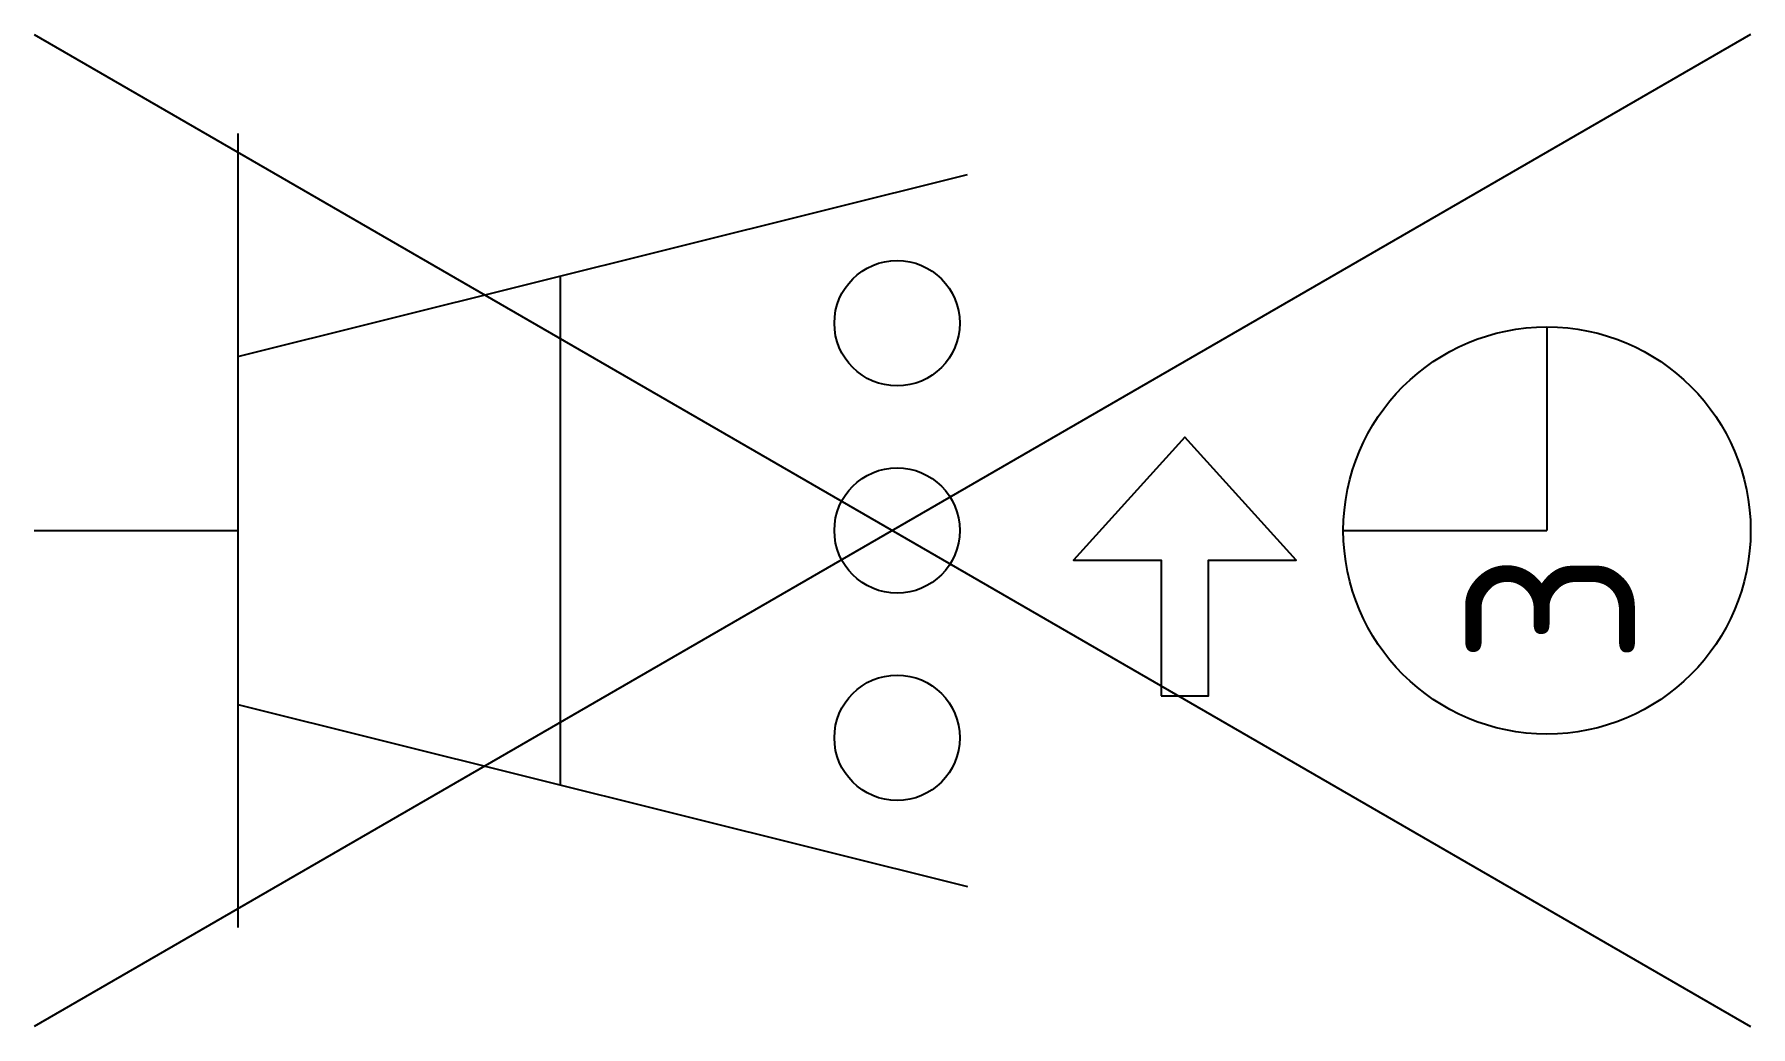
# Model space of a CAD drawing. Header units: metres. Extents: x 0 to 12.6, y -3.7 to 3.7.
import ezdxf

# ---------------------------------------------------------------- set-up
doc = ezdxf.new("R2010")
doc.units = ezdxf.units.M
doc.styles.add('NLCS-ISO', font='NLCS-ISO.ttf')

msp = doc.modelspace()

# ---------------------------------------------------------------- linework, layer by layer
for p, q in [((12.642, 3.655), (0, -3.655)), ((0, 3.655), (12.642, -3.655)), ((1.5, 2.924), (1.5, -2.924)), ((1.5, 1.283), (6.874, 2.623)), ((3.874, 1.875), (3.874, -1.875)), ((11.142, 1.5), (11.142, 0)), ((0, 0), (1.5, 0)), ((9.642, 0), (11.142, 0)), ((1.5, -1.283), (6.874, -2.623))]:
    msp.add_line(p, q)
msp.add_lwpolyline([(8.299, -1.218), (8.649, -1.218), (8.649, -0.218), (9.294, -0.218), (8.474, 0.687), (7.654, -0.218), (8.299, -0.218)], close=True)
for centre, radius in [((6.355, 1.527), 0.462), ((11.142, 0), 1.5), ((6.355, 0), 0.462), ((6.355, -1.527), 0.462)]:
    msp.add_circle(centre, radius)

# ---------------------------------------------------------------- texts
at = {"style": 'NLCS-ISO'}
msp.add_text('3', height=1.25, rotation=90, dxfattribs=at).set_placement((11.794, -0.984))

doc.saveas('drawing.dxf')
